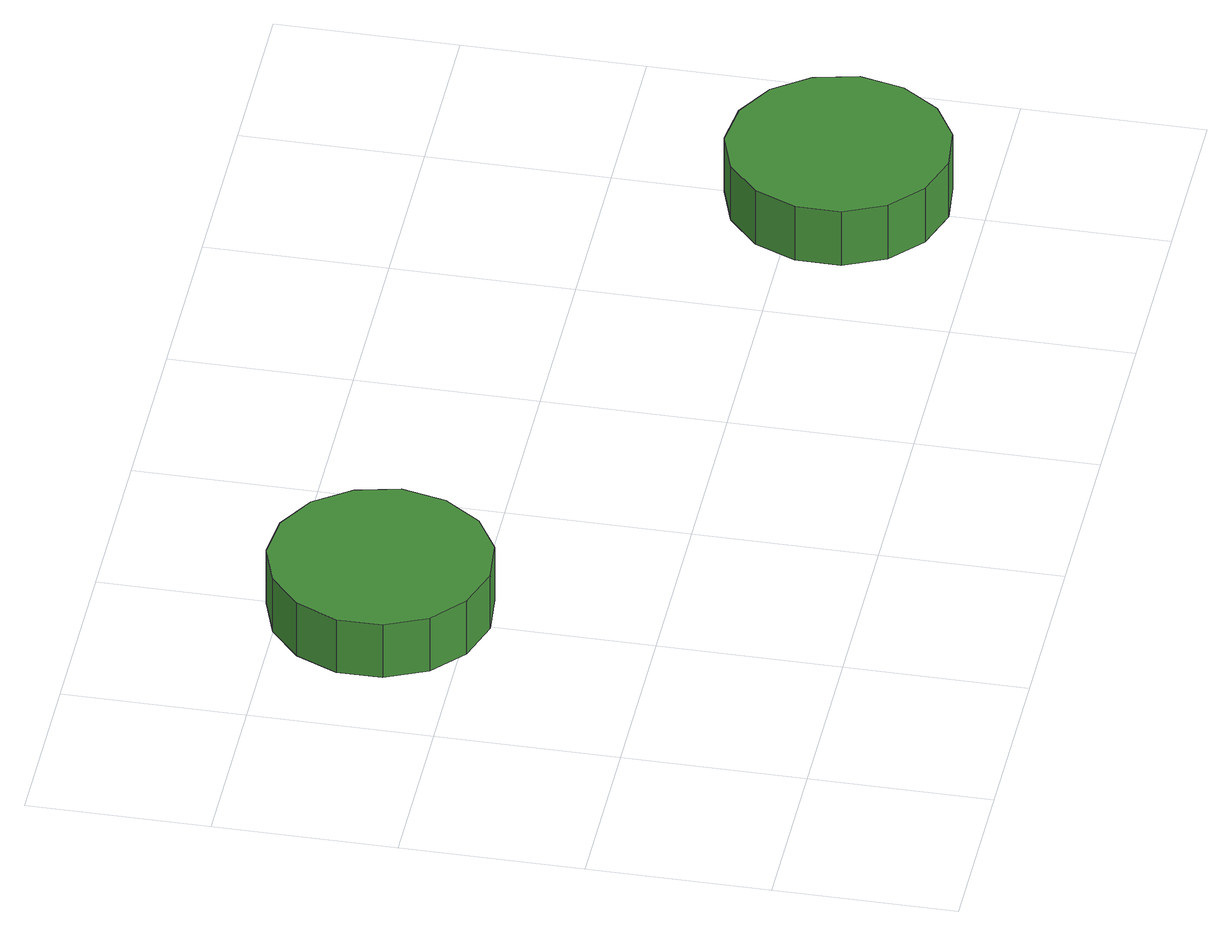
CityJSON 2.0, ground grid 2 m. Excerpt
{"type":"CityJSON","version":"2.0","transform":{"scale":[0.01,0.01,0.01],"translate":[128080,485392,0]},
"CityObjects":{
"tree1":{"type":"SolitaryVegetationObject","attributes":{"function":"something"},"geometry":[{"type":"MultiSurface","lod":"1","boundaries":[[[0,1,2,3,4,5,6,7,8,9,10,11,12,13,14]],[[15,16,17,18,19,20,21,22,23,24,25,26,27,28,29]],[[0,29,28,1]],[[1,28,27,2]],[[2,27,26,3]],[[3,26,25,4]],[[4,25,24,5]],[[5,24,23,6]],[[6,23,22,7]],[[7,22,21,8]],[[8,21,20,9]],[[9,20,19,10]],[[10,19,18,11]],[[11,18,17,12]],[[12,17,16,13]],[[13,16,15,14]],[[14,15,29,0]]]}]},
"tree2":{"type":"SolitaryVegetationObject","attributes":{"function":"something"},"geometry":[{"type":"MultiSurface","lod":"1","boundaries":[[[30,31,32,33,34,35,36,37,38,39,40,41,42,43,44]],[[45,46,47,48,49,50,51,52,53,54,55,56,57,58,59]],[[30,59,58,31]],[[31,58,57,32]],[[32,57,56,33]],[[33,56,55,34]],[[34,55,54,35]],[[35,54,53,36]],[[36,53,52,37]],[[37,52,51,38]],[[38,51,50,39]],[[39,50,49,40]],[[40,49,48,41]],[[41,48,47,42]],[[42,47,46,43]],[[43,46,45,44]],[[44,45,59,30]]]}]}
},
"vertices":[
[331,497,99],[320,546,99],[291,587,99],[248,612,99],[198,617,99],[150,601,99],[113,568,99],[92,522,99],[92,472,99],[113,426,99],[150,393,99],[198,377,99],[248,382,99],[291,407,99],[320,448,99],[320,448,30],[291,407,30],[248,382,30],[198,377,30],[150,393,30],[113,426,30],[92,472,30],[92,522,30],[113,568,30],[150,601,30],[198,617,30],[248,612,30],[291,587,30],[320,546,30],[331,497,30],
[1133,159,100],[1122,208,100],[1093,248,100],[1050,273,100],[1000,279,100],[952,263,100],[915,230,100],[895,184,100],[895,134,100],[915,88,100],[952,55,100],[1000,39,100],[1050,44,100],[1093,69,100],[1122,110,100],[1122,110,30],[1093,69,30],[1050,44,30],[1000,39,30],[952,55,30],[915,88,30],[895,134,30],[895,184,30],[915,230,30],[952,263,30],[1000,279,30],[1050,273,30],[1093,248,30],[1122,208,30],[1133,159,30]
]}
